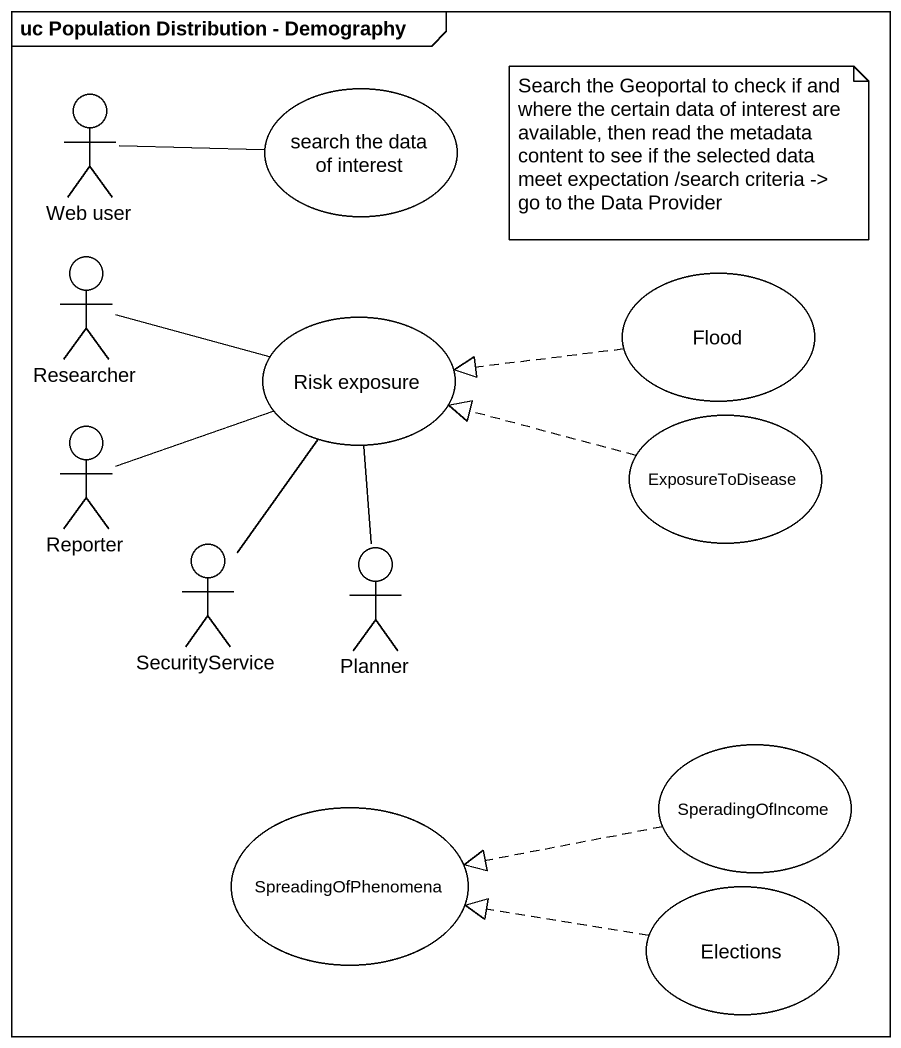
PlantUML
@startuml
mainframe uc Population Distribution - Demography
actor "Web user" as Web_user
usecase "search the data of interest" as search_the_data_of_interest
actor Researcher
usecase "Risk exposure" as Risk_exposure
usecase Flood
actor Reporter
usecase ExposureToDisease
actor SecurityService
actor Planner
usecase SpreadingOfPhenomena
usecase SperadingOfIncome
usecase Elections
Web_user -right- search_the_data_of_interest
Researcher -right- Risk_exposure
Flood .left.|> Risk_exposure
Reporter -right- Risk_exposure
ExposureToDisease .left.|> Risk_exposure
SecurityService -up- Risk_exposure
Planner -up- Risk_exposure
SperadingOfIncome .left.|> SpreadingOfPhenomena
Elections .left.|> SpreadingOfPhenomena
note as N1
  Search the Geoportal to check if and where the certain data of interest are available, then read the metadata content to see if the selected data meet expectation /search criteria -> go to the Data Provider
end note
@enduml
